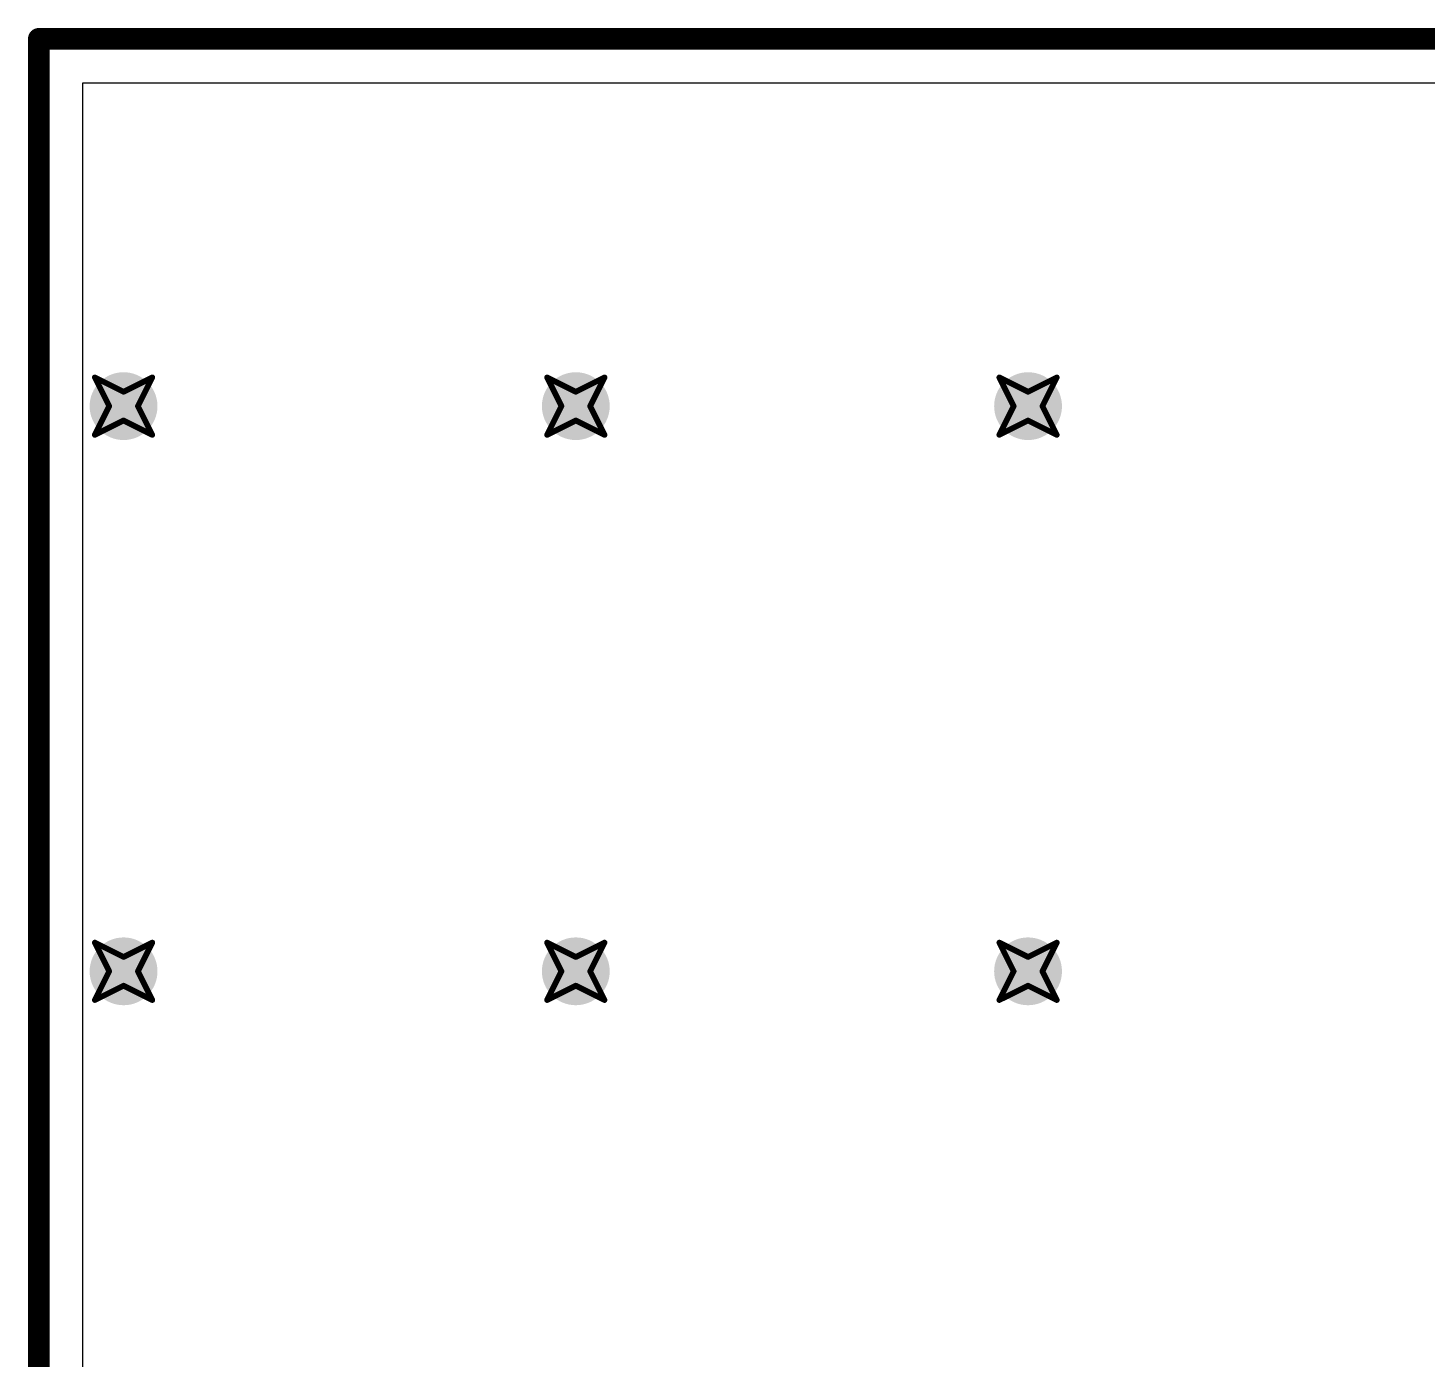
# Model space of a CAD drawing. Header units: inches. Extents: x -0.03 to 9.71, y 0.01 to 4.44.
# Drawn here: x 0.0061 to 0.4936, y 2.0894 to 2.553 of the extents above; entities that cross this region are included whole.
import ezdxf

# ---------------------------------------------------------------- set-up
doc = ezdxf.new("R2010")
doc.units = ezdxf.units.IN
doc.header["$MEASUREMENT"] = 0
for name, color, linetype in [('Board Outline', 216, 'Continuous'), ('Bottom Layer', 5, 'Continuous'), ('Drill Drawing', 1, 'Continuous'), ('Layer 1', 16, 'Continuous'), ('Layer 2', 76, 'Continuous'), ('Top Layer', 1, 'Continuous'), ('Via Holes', 16, 'Continuous')]:
    doc.layers.add(name, color=color, linetype=linetype)

msp = doc.modelspace()

# ---------------------------------------------------------------- hatches: boundary and pattern name
at = {"layer": 'Bottom Layer'}
h = msp.add_hatch(color=5, dxfattribs=at)
edge = h.paths.add_edge_path()
edge.add_arc((0.03937, 2.42126), 0.01181, 0, 360)
h = msp.add_hatch(color=5, dxfattribs=at)
edge = h.paths.add_edge_path()
edge.add_arc((0.19685, 2.42126), 0.01181, 0, 360)
h = msp.add_hatch(color=5, dxfattribs=at)
edge = h.paths.add_edge_path()
edge.add_arc((0.35433, 2.42126), 0.01181, 0, 360)
h = msp.add_hatch(color=5, dxfattribs=at)
edge = h.paths.add_edge_path()
edge.add_arc((0.03937, 2.22441), 0.01181, 0, 360)
h = msp.add_hatch(color=5, dxfattribs=at)
edge = h.paths.add_edge_path()
edge.add_arc((0.19685, 2.22441), 0.01181, 0, 360)
h = msp.add_hatch(color=5, dxfattribs=at)
edge = h.paths.add_edge_path()
edge.add_arc((0.35433, 2.22441), 0.01181, 0, 360)
at = {"layer": 'Layer 1'}
h = msp.add_hatch(color=16, dxfattribs=at)
edge = h.paths.add_edge_path()
edge.add_arc((0.03937, 2.42126), 0.01181, 0, 360)
h = msp.add_hatch(color=16, dxfattribs=at)
edge = h.paths.add_edge_path()
edge.add_arc((0.19685, 2.42126), 0.01181, 0, 360)
h = msp.add_hatch(color=16, dxfattribs=at)
edge = h.paths.add_edge_path()
edge.add_arc((0.35433, 2.42126), 0.01181, 0, 360)
h = msp.add_hatch(color=16, dxfattribs=at)
edge = h.paths.add_edge_path()
edge.add_arc((0.03937, 2.22441), 0.01181, 0, 360)
h = msp.add_hatch(color=16, dxfattribs=at)
edge = h.paths.add_edge_path()
edge.add_arc((0.19685, 2.22441), 0.01181, 0, 360)
h = msp.add_hatch(color=16, dxfattribs=at)
edge = h.paths.add_edge_path()
edge.add_arc((0.35433, 2.22441), 0.01181, 0, 360)
at = {"layer": 'Layer 2'}
h = msp.add_hatch(color=76, dxfattribs=at)
edge = h.paths.add_edge_path()
edge.add_arc((0.03937, 2.42126), 0.01181, 0, 360)
h = msp.add_hatch(color=76, dxfattribs=at)
edge = h.paths.add_edge_path()
edge.add_arc((0.19685, 2.42126), 0.01181, 0, 360)
h = msp.add_hatch(color=76, dxfattribs=at)
edge = h.paths.add_edge_path()
edge.add_arc((0.35433, 2.42126), 0.01181, 0, 360)
h = msp.add_hatch(color=76, dxfattribs=at)
edge = h.paths.add_edge_path()
edge.add_arc((0.03937, 2.22441), 0.01181, 0, 360)
h = msp.add_hatch(color=76, dxfattribs=at)
edge = h.paths.add_edge_path()
edge.add_arc((0.19685, 2.22441), 0.01181, 0, 360)
h = msp.add_hatch(color=76, dxfattribs=at)
edge = h.paths.add_edge_path()
edge.add_arc((0.35433, 2.22441), 0.01181, 0, 360)
at = {"layer": 'Top Layer'}
h = msp.add_hatch(color=1, dxfattribs=at)
edge = h.paths.add_edge_path()
edge.add_arc((0.03937, 2.42126), 0.01181, 0, 360)
h = msp.add_hatch(color=1, dxfattribs=at)
edge = h.paths.add_edge_path()
edge.add_arc((0.19685, 2.42126), 0.01181, 0, 360)
h = msp.add_hatch(color=1, dxfattribs=at)
edge = h.paths.add_edge_path()
edge.add_arc((0.35433, 2.42126), 0.01181, 0, 360)
h = msp.add_hatch(color=1, dxfattribs=at)
edge = h.paths.add_edge_path()
edge.add_arc((0.03937, 2.22441), 0.01181, 0, 360)
h = msp.add_hatch(color=1, dxfattribs=at)
edge = h.paths.add_edge_path()
edge.add_arc((0.19685, 2.22441), 0.01181, 0, 360)
h = msp.add_hatch(color=1, dxfattribs=at)
edge = h.paths.add_edge_path()
edge.add_arc((0.35433, 2.22441), 0.01181, 0, 360)
at = {"layer": 'Via Holes'}
h = msp.add_hatch(color=7, dxfattribs=at)
edge = h.paths.add_edge_path()
edge.add_arc((0.03937, 2.42126), 0.00591, 0, 360)
h = msp.add_hatch(color=7, dxfattribs=at)
edge = h.paths.add_edge_path()
edge.add_arc((0.19685, 2.42126), 0.00591, 0, 360)
h = msp.add_hatch(color=7, dxfattribs=at)
edge = h.paths.add_edge_path()
edge.add_arc((0.35433, 2.42126), 0.00591, 0, 360)
h = msp.add_hatch(color=7, dxfattribs=at)
edge = h.paths.add_edge_path()
edge.add_arc((0.03937, 2.22441), 0.00591, 0, 360)
h = msp.add_hatch(color=7, dxfattribs=at)
edge = h.paths.add_edge_path()
edge.add_arc((0.19685, 2.22441), 0.00591, 0, 360)
h = msp.add_hatch(color=7, dxfattribs=at)
edge = h.paths.add_edge_path()
edge.add_arc((0.35433, 2.22441), 0.00591, 0, 360)

# ---------------------------------------------------------------- linework, layer by layer
at = {"layer": 'Board Outline'}
for points in [[(0.00984, 2.54921, 0.0075, 0.0075, 0), (4.32087, 2.54921, 0.0075, 0.0075, 0)], [(0.00984, 0.00984, 0.0075, 0.0075, 0), (0.00984, 2.54921, 0.0075, 0.0075, 0)]]:
    msp.add_lwpolyline(points, format="xyseb", dxfattribs=at)
msp.add_lwpolyline([(0.00797, 2.54921, 0.00375, 0.00375, 1), (0.01172, 2.54921, 0.00375, 0.00375, 1)], format="xyseb", close=True, dxfattribs=at)
msp.add_lwpolyline([(0.00797, 2.54921, 0.00375, 0.00375, 1), (0.01172, 2.54921, 0.00375, 0.00375, 1)], format="xyseb", close=True, dxfattribs=at)
at = {"layer": 'Bottom Layer'}
for p, q in [((0.02514, 1.02362), (0.02514, 2.53392)), ((0.02514, 2.53392), (1.58322, 2.53392))]:
    msp.add_line(p, q, dxfattribs=at)
at = {"layer": 'Drill Drawing'}
for points in [[(0.02937, 2.43126, 0.002, 0.002, 0), (0.03937, 2.42626, 0.002, 0.002, 0)], [(0.02937, 2.43126, 0.002, 0.002, 0), (0.03437, 2.42126, 0.002, 0.002, 0)], [(0.03937, 2.42626, 0.002, 0.002, 0), (0.04937, 2.43126, 0.002, 0.002, 0)], [(0.04437, 2.42126, 0.002, 0.002, 0), (0.04937, 2.43126, 0.002, 0.002, 0)], [(0.18685, 2.43126, 0.002, 0.002, 0), (0.19685, 2.42626, 0.002, 0.002, 0)], [(0.18685, 2.43126, 0.002, 0.002, 0), (0.19185, 2.42126, 0.002, 0.002, 0)], [(0.19685, 2.42626, 0.002, 0.002, 0), (0.20685, 2.43126, 0.002, 0.002, 0)], [(0.20185, 2.42126, 0.002, 0.002, 0), (0.20685, 2.43126, 0.002, 0.002, 0)], [(0.34433, 2.43126, 0.002, 0.002, 0), (0.35433, 2.42626, 0.002, 0.002, 0)], [(0.34433, 2.43126, 0.002, 0.002, 0), (0.34933, 2.42126, 0.002, 0.002, 0)], [(0.35433, 2.42626, 0.002, 0.002, 0), (0.36433, 2.43126, 0.002, 0.002, 0)], [(0.35933, 2.42126, 0.002, 0.002, 0), (0.36433, 2.43126, 0.002, 0.002, 0)], [(0.02937, 2.41126, 0.002, 0.002, 0), (0.03437, 2.42126, 0.002, 0.002, 0)], [(0.04437, 2.42126, 0.002, 0.002, 0), (0.04937, 2.41126, 0.002, 0.002, 0)], [(0.18685, 2.41126, 0.002, 0.002, 0), (0.19185, 2.42126, 0.002, 0.002, 0)], [(0.20185, 2.42126, 0.002, 0.002, 0), (0.20685, 2.41126, 0.002, 0.002, 0)], [(0.34433, 2.41126, 0.002, 0.002, 0), (0.34933, 2.42126, 0.002, 0.002, 0)], [(0.35933, 2.42126, 0.002, 0.002, 0), (0.36433, 2.41126, 0.002, 0.002, 0)], [(0.02937, 2.41126, 0.002, 0.002, 0), (0.03937, 2.41626, 0.002, 0.002, 0)], [(0.03937, 2.41626, 0.002, 0.002, 0), (0.04937, 2.41126, 0.002, 0.002, 0)], [(0.18685, 2.41126, 0.002, 0.002, 0), (0.19685, 2.41626, 0.002, 0.002, 0)], [(0.19685, 2.41626, 0.002, 0.002, 0), (0.20685, 2.41126, 0.002, 0.002, 0)], [(0.34433, 2.41126, 0.002, 0.002, 0), (0.35433, 2.41626, 0.002, 0.002, 0)], [(0.35433, 2.41626, 0.002, 0.002, 0), (0.36433, 2.41126, 0.002, 0.002, 0)], [(0.02937, 2.23441, 0.002, 0.002, 0), (0.03937, 2.22941, 0.002, 0.002, 0)], [(0.02937, 2.23441, 0.002, 0.002, 0), (0.03437, 2.22441, 0.002, 0.002, 0)], [(0.03937, 2.22941, 0.002, 0.002, 0), (0.04937, 2.23441, 0.002, 0.002, 0)], [(0.04437, 2.22441, 0.002, 0.002, 0), (0.04937, 2.23441, 0.002, 0.002, 0)], [(0.18685, 2.23441, 0.002, 0.002, 0), (0.19685, 2.22941, 0.002, 0.002, 0)], [(0.18685, 2.23441, 0.002, 0.002, 0), (0.19185, 2.22441, 0.002, 0.002, 0)], [(0.19685, 2.22941, 0.002, 0.002, 0), (0.20685, 2.23441, 0.002, 0.002, 0)], [(0.20185, 2.22441, 0.002, 0.002, 0), (0.20685, 2.23441, 0.002, 0.002, 0)], [(0.34433, 2.23441, 0.002, 0.002, 0), (0.35433, 2.22941, 0.002, 0.002, 0)], [(0.34433, 2.23441, 0.002, 0.002, 0), (0.34933, 2.22441, 0.002, 0.002, 0)], [(0.35433, 2.22941, 0.002, 0.002, 0), (0.36433, 2.23441, 0.002, 0.002, 0)], [(0.35933, 2.22441, 0.002, 0.002, 0), (0.36433, 2.23441, 0.002, 0.002, 0)], [(0.02937, 2.21441, 0.002, 0.002, 0), (0.03437, 2.22441, 0.002, 0.002, 0)], [(0.04437, 2.22441, 0.002, 0.002, 0), (0.04937, 2.21441, 0.002, 0.002, 0)], [(0.18685, 2.21441, 0.002, 0.002, 0), (0.19185, 2.22441, 0.002, 0.002, 0)], [(0.20185, 2.22441, 0.002, 0.002, 0), (0.20685, 2.21441, 0.002, 0.002, 0)], [(0.34433, 2.21441, 0.002, 0.002, 0), (0.34933, 2.22441, 0.002, 0.002, 0)], [(0.35933, 2.22441, 0.002, 0.002, 0), (0.36433, 2.21441, 0.002, 0.002, 0)], [(0.02937, 2.21441, 0.002, 0.002, 0), (0.03937, 2.21941, 0.002, 0.002, 0)], [(0.03937, 2.21941, 0.002, 0.002, 0), (0.04937, 2.21441, 0.002, 0.002, 0)], [(0.18685, 2.21441, 0.002, 0.002, 0), (0.19685, 2.21941, 0.002, 0.002, 0)], [(0.19685, 2.21941, 0.002, 0.002, 0), (0.20685, 2.21441, 0.002, 0.002, 0)], [(0.34433, 2.21441, 0.002, 0.002, 0), (0.35433, 2.21941, 0.002, 0.002, 0)], [(0.35433, 2.21941, 0.002, 0.002, 0), (0.36433, 2.21441, 0.002, 0.002, 0)]]:
    msp.add_lwpolyline(points, format="xyseb", dxfattribs=at)
for points in [[(0.02887, 2.43126, 0.001, 0.001, 1), (0.02987, 2.43126, 0.001, 0.001, 1)], [(0.02887, 2.43126, 0.001, 0.001, 1), (0.02987, 2.43126, 0.001, 0.001, 1)], [(0.04887, 2.43126, 0.001, 0.001, 1), (0.04987, 2.43126, 0.001, 0.001, 1)], [(0.04887, 2.43126, 0.001, 0.001, 1), (0.04987, 2.43126, 0.001, 0.001, 1)], [(0.18635, 2.43126, 0.001, 0.001, 1), (0.18735, 2.43126, 0.001, 0.001, 1)], [(0.18635, 2.43126, 0.001, 0.001, 1), (0.18735, 2.43126, 0.001, 0.001, 1)], [(0.20635, 2.43126, 0.001, 0.001, 1), (0.20735, 2.43126, 0.001, 0.001, 1)], [(0.20635, 2.43126, 0.001, 0.001, 1), (0.20735, 2.43126, 0.001, 0.001, 1)], [(0.34383, 2.43126, 0.001, 0.001, 1), (0.34483, 2.43126, 0.001, 0.001, 1)], [(0.34383, 2.43126, 0.001, 0.001, 1), (0.34483, 2.43126, 0.001, 0.001, 1)], [(0.36383, 2.43126, 0.001, 0.001, 1), (0.36483, 2.43126, 0.001, 0.001, 1)], [(0.36383, 2.43126, 0.001, 0.001, 1), (0.36483, 2.43126, 0.001, 0.001, 1)], [(0.03887, 2.42626, 0.001, 0.001, 1), (0.03987, 2.42626, 0.001, 0.001, 1)], [(0.03887, 2.42626, 0.001, 0.001, 1), (0.03987, 2.42626, 0.001, 0.001, 1)], [(0.19635, 2.42626, 0.001, 0.001, 1), (0.19735, 2.42626, 0.001, 0.001, 1)], [(0.19635, 2.42626, 0.001, 0.001, 1), (0.19735, 2.42626, 0.001, 0.001, 1)], [(0.35383, 2.42626, 0.001, 0.001, 1), (0.35483, 2.42626, 0.001, 0.001, 1)], [(0.35383, 2.42626, 0.001, 0.001, 1), (0.35483, 2.42626, 0.001, 0.001, 1)], [(0.03387, 2.42126, 0.001, 0.001, 1), (0.03487, 2.42126, 0.001, 0.001, 1)], [(0.03387, 2.42126, 0.001, 0.001, 1), (0.03487, 2.42126, 0.001, 0.001, 1)], [(0.04387, 2.42126, 0.001, 0.001, 1), (0.04487, 2.42126, 0.001, 0.001, 1)], [(0.04387, 2.42126, 0.001, 0.001, 1), (0.04487, 2.42126, 0.001, 0.001, 1)], [(0.19135, 2.42126, 0.001, 0.001, 1), (0.19235, 2.42126, 0.001, 0.001, 1)], [(0.19135, 2.42126, 0.001, 0.001, 1), (0.19235, 2.42126, 0.001, 0.001, 1)], [(0.20135, 2.42126, 0.001, 0.001, 1), (0.20235, 2.42126, 0.001, 0.001, 1)], [(0.20135, 2.42126, 0.001, 0.001, 1), (0.20235, 2.42126, 0.001, 0.001, 1)], [(0.34883, 2.42126, 0.001, 0.001, 1), (0.34983, 2.42126, 0.001, 0.001, 1)], [(0.34883, 2.42126, 0.001, 0.001, 1), (0.34983, 2.42126, 0.001, 0.001, 1)], [(0.35883, 2.42126, 0.001, 0.001, 1), (0.35983, 2.42126, 0.001, 0.001, 1)], [(0.35883, 2.42126, 0.001, 0.001, 1), (0.35983, 2.42126, 0.001, 0.001, 1)], [(0.03887, 2.41626, 0.001, 0.001, 1), (0.03987, 2.41626, 0.001, 0.001, 1)], [(0.03887, 2.41626, 0.001, 0.001, 1), (0.03987, 2.41626, 0.001, 0.001, 1)], [(0.19635, 2.41626, 0.001, 0.001, 1), (0.19735, 2.41626, 0.001, 0.001, 1)], [(0.19635, 2.41626, 0.001, 0.001, 1), (0.19735, 2.41626, 0.001, 0.001, 1)], [(0.35383, 2.41626, 0.001, 0.001, 1), (0.35483, 2.41626, 0.001, 0.001, 1)], [(0.35383, 2.41626, 0.001, 0.001, 1), (0.35483, 2.41626, 0.001, 0.001, 1)], [(0.02887, 2.41126, 0.001, 0.001, 1), (0.02987, 2.41126, 0.001, 0.001, 1)], [(0.02887, 2.41126, 0.001, 0.001, 1), (0.02987, 2.41126, 0.001, 0.001, 1)], [(0.04887, 2.41126, 0.001, 0.001, 1), (0.04987, 2.41126, 0.001, 0.001, 1)], [(0.04887, 2.41126, 0.001, 0.001, 1), (0.04987, 2.41126, 0.001, 0.001, 1)], [(0.18635, 2.41126, 0.001, 0.001, 1), (0.18735, 2.41126, 0.001, 0.001, 1)], [(0.18635, 2.41126, 0.001, 0.001, 1), (0.18735, 2.41126, 0.001, 0.001, 1)], [(0.20635, 2.41126, 0.001, 0.001, 1), (0.20735, 2.41126, 0.001, 0.001, 1)], [(0.20635, 2.41126, 0.001, 0.001, 1), (0.20735, 2.41126, 0.001, 0.001, 1)], [(0.34383, 2.41126, 0.001, 0.001, 1), (0.34483, 2.41126, 0.001, 0.001, 1)], [(0.34383, 2.41126, 0.001, 0.001, 1), (0.34483, 2.41126, 0.001, 0.001, 1)], [(0.36383, 2.41126, 0.001, 0.001, 1), (0.36483, 2.41126, 0.001, 0.001, 1)], [(0.36383, 2.41126, 0.001, 0.001, 1), (0.36483, 2.41126, 0.001, 0.001, 1)], [(0.02887, 2.23441, 0.001, 0.001, 1), (0.02987, 2.23441, 0.001, 0.001, 1)], [(0.02887, 2.23441, 0.001, 0.001, 1), (0.02987, 2.23441, 0.001, 0.001, 1)], [(0.04887, 2.23441, 0.001, 0.001, 1), (0.04987, 2.23441, 0.001, 0.001, 1)], [(0.04887, 2.23441, 0.001, 0.001, 1), (0.04987, 2.23441, 0.001, 0.001, 1)], [(0.18635, 2.23441, 0.001, 0.001, 1), (0.18735, 2.23441, 0.001, 0.001, 1)], [(0.18635, 2.23441, 0.001, 0.001, 1), (0.18735, 2.23441, 0.001, 0.001, 1)], [(0.20635, 2.23441, 0.001, 0.001, 1), (0.20735, 2.23441, 0.001, 0.001, 1)], [(0.20635, 2.23441, 0.001, 0.001, 1), (0.20735, 2.23441, 0.001, 0.001, 1)], [(0.34383, 2.23441, 0.001, 0.001, 1), (0.34483, 2.23441, 0.001, 0.001, 1)], [(0.34383, 2.23441, 0.001, 0.001, 1), (0.34483, 2.23441, 0.001, 0.001, 1)], [(0.36383, 2.23441, 0.001, 0.001, 1), (0.36483, 2.23441, 0.001, 0.001, 1)], [(0.36383, 2.23441, 0.001, 0.001, 1), (0.36483, 2.23441, 0.001, 0.001, 1)], [(0.03887, 2.22941, 0.001, 0.001, 1), (0.03987, 2.22941, 0.001, 0.001, 1)], [(0.03887, 2.22941, 0.001, 0.001, 1), (0.03987, 2.22941, 0.001, 0.001, 1)], [(0.19635, 2.22941, 0.001, 0.001, 1), (0.19735, 2.22941, 0.001, 0.001, 1)], [(0.19635, 2.22941, 0.001, 0.001, 1), (0.19735, 2.22941, 0.001, 0.001, 1)], [(0.35383, 2.22941, 0.001, 0.001, 1), (0.35483, 2.22941, 0.001, 0.001, 1)], [(0.35383, 2.22941, 0.001, 0.001, 1), (0.35483, 2.22941, 0.001, 0.001, 1)], [(0.03387, 2.22441, 0.001, 0.001, 1), (0.03487, 2.22441, 0.001, 0.001, 1)], [(0.03387, 2.22441, 0.001, 0.001, 1), (0.03487, 2.22441, 0.001, 0.001, 1)], [(0.04387, 2.22441, 0.001, 0.001, 1), (0.04487, 2.22441, 0.001, 0.001, 1)], [(0.04387, 2.22441, 0.001, 0.001, 1), (0.04487, 2.22441, 0.001, 0.001, 1)], [(0.19135, 2.22441, 0.001, 0.001, 1), (0.19235, 2.22441, 0.001, 0.001, 1)], [(0.19135, 2.22441, 0.001, 0.001, 1), (0.19235, 2.22441, 0.001, 0.001, 1)], [(0.20135, 2.22441, 0.001, 0.001, 1), (0.20235, 2.22441, 0.001, 0.001, 1)], [(0.20135, 2.22441, 0.001, 0.001, 1), (0.20235, 2.22441, 0.001, 0.001, 1)], [(0.34883, 2.22441, 0.001, 0.001, 1), (0.34983, 2.22441, 0.001, 0.001, 1)], [(0.34883, 2.22441, 0.001, 0.001, 1), (0.34983, 2.22441, 0.001, 0.001, 1)], [(0.35883, 2.22441, 0.001, 0.001, 1), (0.35983, 2.22441, 0.001, 0.001, 1)], [(0.35883, 2.22441, 0.001, 0.001, 1), (0.35983, 2.22441, 0.001, 0.001, 1)], [(0.03887, 2.21941, 0.001, 0.001, 1), (0.03987, 2.21941, 0.001, 0.001, 1)], [(0.03887, 2.21941, 0.001, 0.001, 1), (0.03987, 2.21941, 0.001, 0.001, 1)], [(0.19635, 2.21941, 0.001, 0.001, 1), (0.19735, 2.21941, 0.001, 0.001, 1)], [(0.19635, 2.21941, 0.001, 0.001, 1), (0.19735, 2.21941, 0.001, 0.001, 1)], [(0.35383, 2.21941, 0.001, 0.001, 1), (0.35483, 2.21941, 0.001, 0.001, 1)], [(0.35383, 2.21941, 0.001, 0.001, 1), (0.35483, 2.21941, 0.001, 0.001, 1)], [(0.02887, 2.21441, 0.001, 0.001, 1), (0.02987, 2.21441, 0.001, 0.001, 1)], [(0.02887, 2.21441, 0.001, 0.001, 1), (0.02987, 2.21441, 0.001, 0.001, 1)], [(0.04887, 2.21441, 0.001, 0.001, 1), (0.04987, 2.21441, 0.001, 0.001, 1)], [(0.04887, 2.21441, 0.001, 0.001, 1), (0.04987, 2.21441, 0.001, 0.001, 1)], [(0.18635, 2.21441, 0.001, 0.001, 1), (0.18735, 2.21441, 0.001, 0.001, 1)], [(0.18635, 2.21441, 0.001, 0.001, 1), (0.18735, 2.21441, 0.001, 0.001, 1)], [(0.20635, 2.21441, 0.001, 0.001, 1), (0.20735, 2.21441, 0.001, 0.001, 1)], [(0.20635, 2.21441, 0.001, 0.001, 1), (0.20735, 2.21441, 0.001, 0.001, 1)], [(0.34383, 2.21441, 0.001, 0.001, 1), (0.34483, 2.21441, 0.001, 0.001, 1)], [(0.34383, 2.21441, 0.001, 0.001, 1), (0.34483, 2.21441, 0.001, 0.001, 1)], [(0.36383, 2.21441, 0.001, 0.001, 1), (0.36483, 2.21441, 0.001, 0.001, 1)], [(0.36383, 2.21441, 0.001, 0.001, 1), (0.36483, 2.21441, 0.001, 0.001, 1)]]:
    msp.add_lwpolyline(points, format="xyseb", close=True, dxfattribs=at)
at = {"layer": 'Layer 1'}
for p, q in [((0.02514, 1.02362), (0.02514, 2.53392)), ((0.02514, 2.53392), (1.58322, 2.53392))]:
    msp.add_line(p, q, dxfattribs=at)
at = {"layer": 'Layer 2'}
for p, q in [((0.02514, 1.02362), (0.02514, 2.53392)), ((0.02514, 2.53392), (1.58322, 2.53392))]:
    msp.add_line(p, q, dxfattribs=at)
at = {"layer": 'Top Layer'}
for p, q in [((0.02514, 1.02362), (0.02514, 2.53392)), ((0.02514, 2.53392), (1.58322, 2.53392))]:
    msp.add_line(p, q, dxfattribs=at)

doc.saveas('drawing.dxf')
